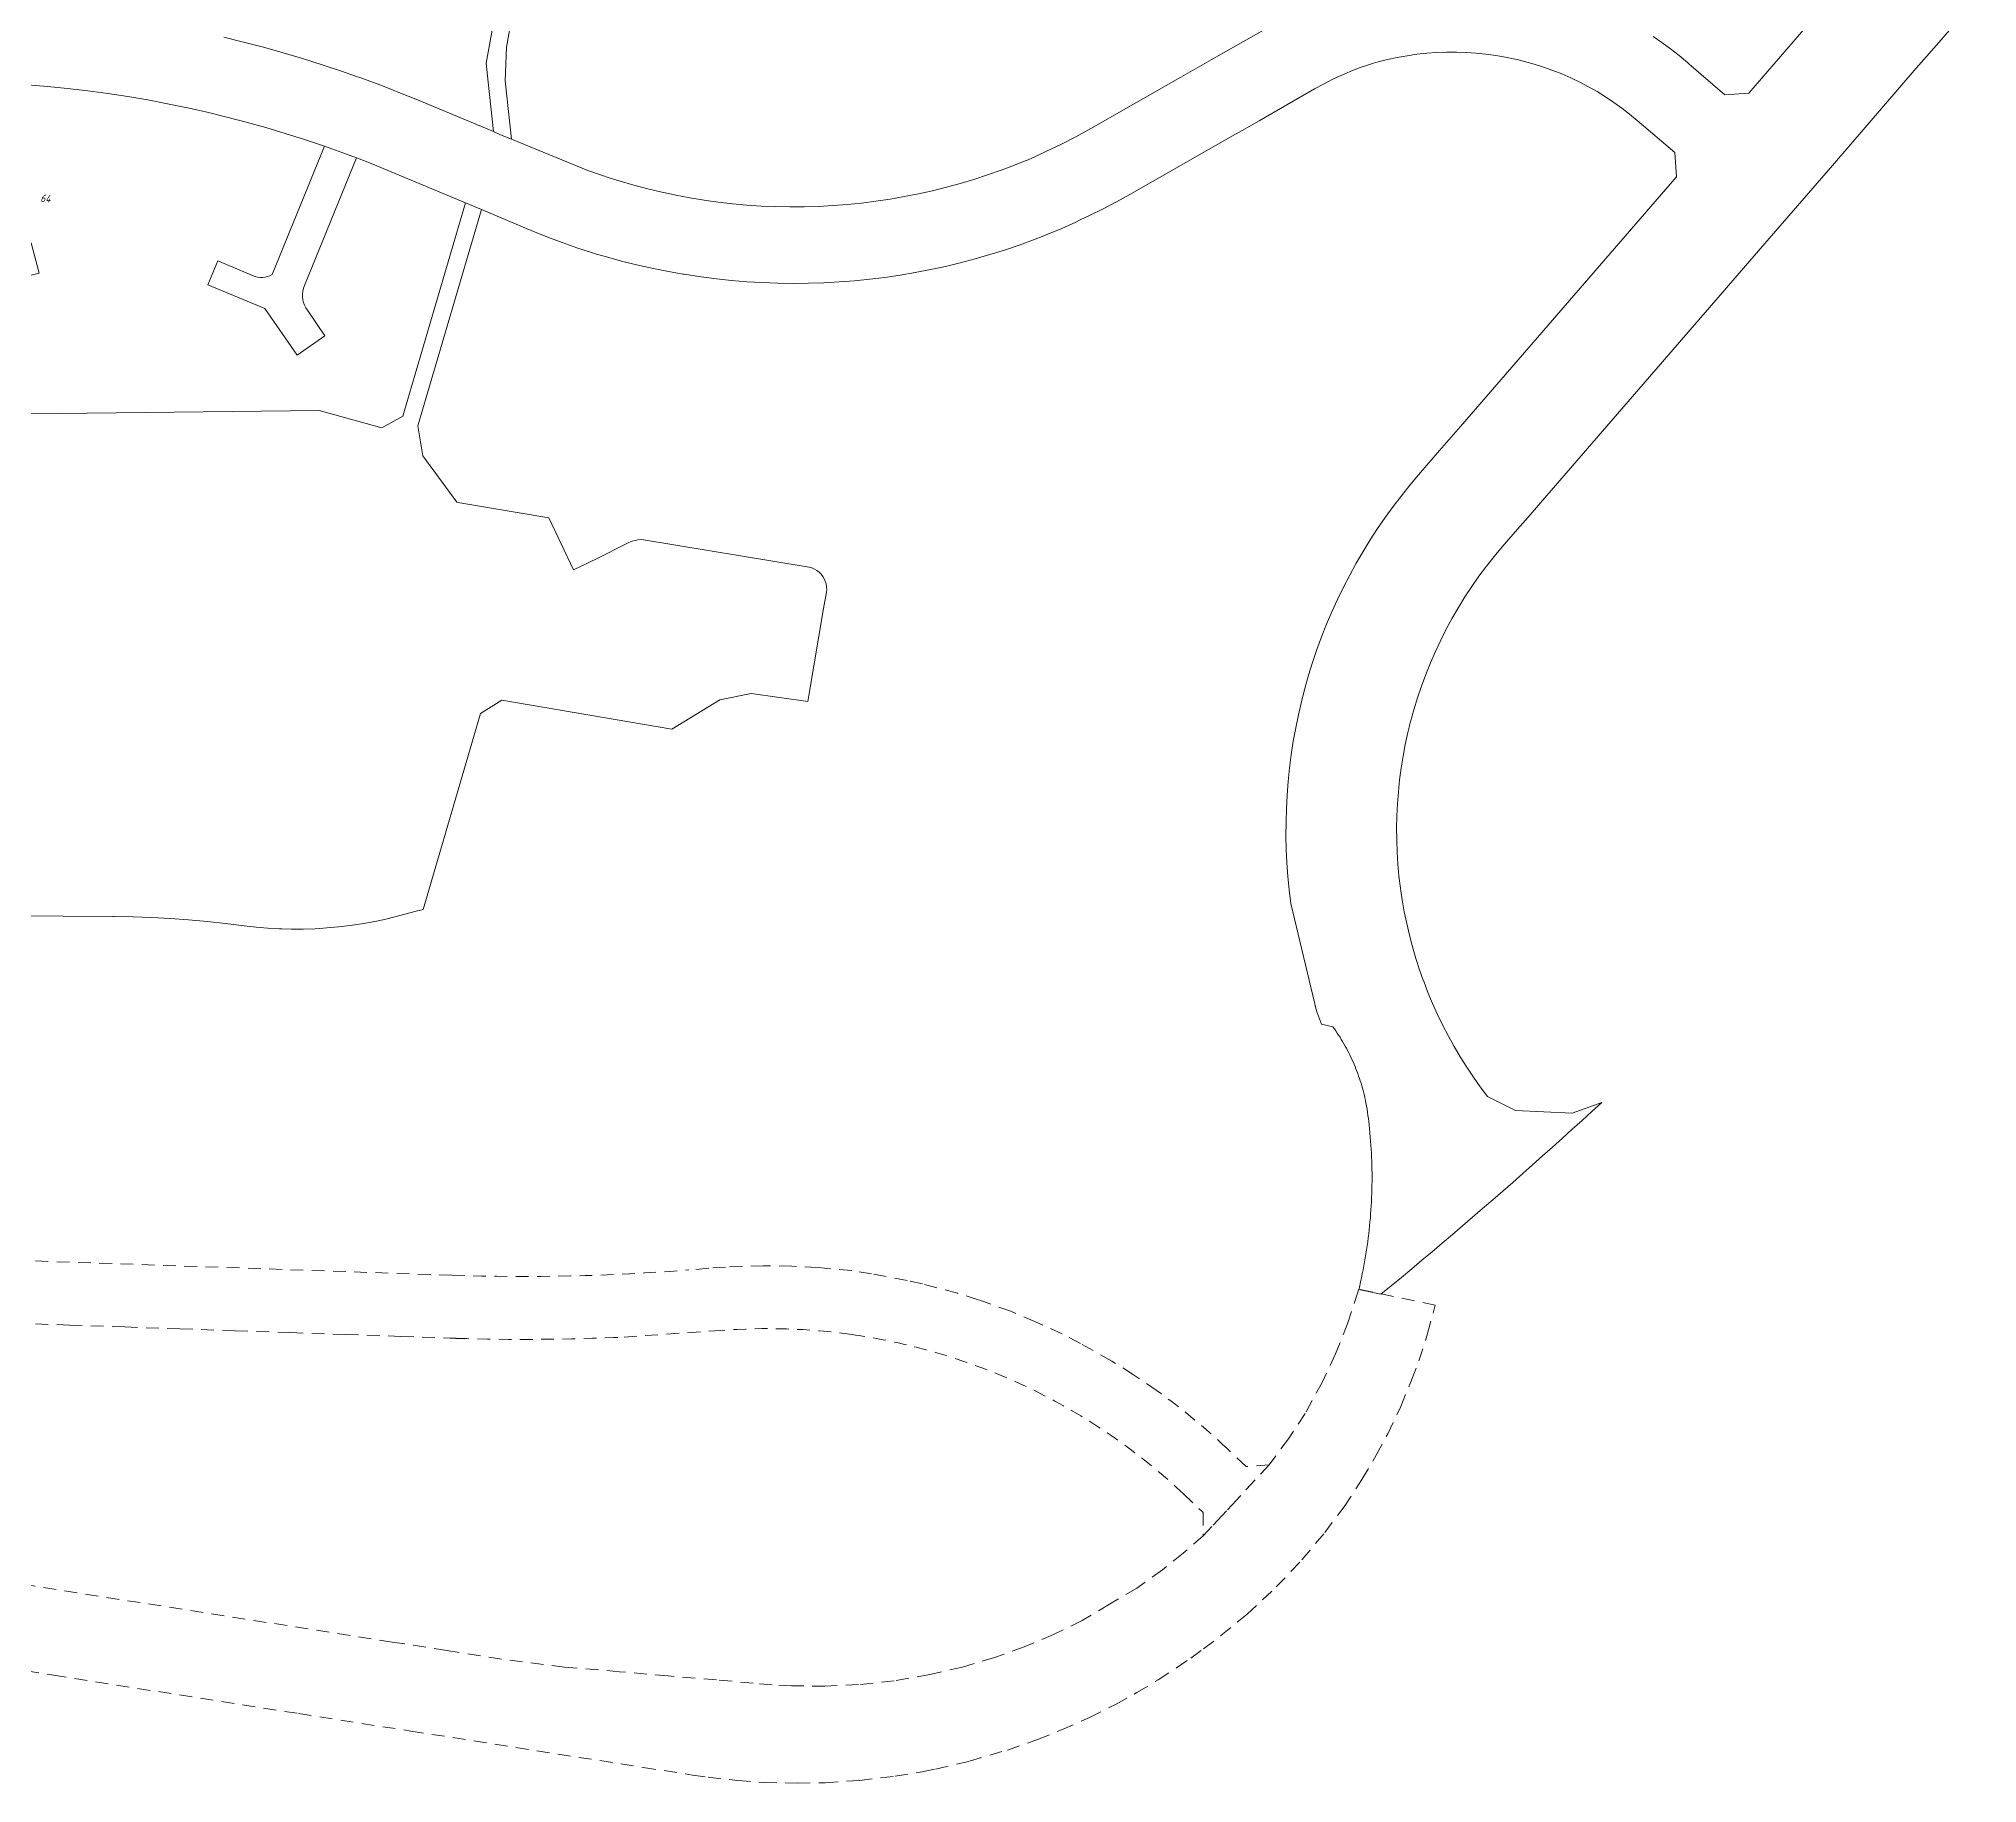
# Model space of a CAD drawing. Header units: metres. Extents: x 296308 to 298462, y 6229542 to 6231092.
# Drawn here: x 297802 to 298257.9, y 6230042.8 to 6230453.2 of the extents above; entities that cross this region are included whole.
import ezdxf

# ---------------------------------------------------------------- set-up
doc = ezdxf.new("R2010")
doc.units = ezdxf.units.M
doc.linetypes.add('Dash', pattern=[5, 3, -2])
doc.layers.add('Cadastre Developer_SP_EXT', color=9, linetype='Continuous', lineweight=5)
doc.layers.add('Cadastre Land Parcels_SP_EXT', color=9, linetype='Continuous', lineweight=5)
doc.styles.add('ieISOCP', font='isocp.shx')

msp = doc.modelspace()

# ---------------------------------------------------------------- linework, layer by layer
at = {"layer": 'Cadastre Developer_SP_EXT', "linetype": 'Dash'}
msp.add_lwpolyline([(297796.26, 6230150.99), (297809.26, 6230150.55), (297822.25, 6230150.1), (297835.24, 6230149.66), (297848.23, 6230149.21), (297861.23, 6230148.77), (297874.22, 6230148.32), (297887.21, 6230147.88), (297898.7, 6230147.48), (297898.7, 6230147.48, 0.000739), (297900.2, 6230147.43), (297900.2, 6230147.43, 0.019451), (297939.67, 6230147.73), (297939.67, 6230147.73), (297962.42, 6230149.29), (297962.42, 6230149.29, -0.054395), (297993.34, 6230148.32), (297993.34, 6230148.32, -0.022806), (298006.11, 6230145.91), (298006.11, 6230145.91, -0.132005), (298071.27, 6230110.82), (298071.27, 6230110.82), (298075.91, 6230106.44), (298075.9, 6230100.96), (298091.4, 6230117.65), (298085.98, 6230117.29), (298081.43, 6230121.58), (298081.43, 6230121.58, 0.033768), (298065.04, 6230135.08), (298065.04, 6230135.08), (298059.5, 6230138.87), (298054.38, 6230142.08), (298047.01, 6230146.24), (298042.72, 6230148.47), (298036.43, 6230151.34), (298030.65, 6230153.81), (298022.97, 6230156.5), (298018.07, 6230158.04), (298009.87, 6230160.23), (298006.23, 6230161.05), (297997.91, 6230162.59), (297993.27, 6230163.41), (297985.21, 6230164.07), (297979.13, 6230164.41), (297972.51, 6230164.51), (297963.54, 6230164.21), (297959.59, 6230163.91), (297954.9, 6230163.52), (297954.9, 6230163.52, -0.02829), (297899.21, 6230162.27), (297899.21, 6230162.27), (297788.22, 6230166.08)], format="xyb", dxfattribs=at)
msp.add_lwpolyline([(297759.52, 6230075.35), (297805.47, 6230068.17), (297863.15, 6230059.16), (297889.55, 6230055.04), (297944.17, 6230046.5), (297955.78, 6230044.69), (297959.45, 6230044.16), (297966.43, 6230043.39), (297972.6, 6230042.96), (297980.48, 6230042.77), (297987.01, 6230042.9), (297995.06, 6230043.43), (298003.47, 6230044.43), (298009.78, 6230045.47), (298012.97, 6230046.1), (298020.89, 6230047.95), (298029.86, 6230050.58), (298036.94, 6230053.06), (298042.59, 6230055.31), (298049.13, 6230058.24), (298055.27, 6230061.33), (298060.29, 6230064.09), (298065.33, 6230067.12), (298069.65, 6230069.92), (298072.96, 6230072.2), (298075.99, 6230074.4), (298080.05, 6230077.5), (298086.2, 6230082.55), (298093.09, 6230088.94), (298099.13, 6230095.33), (298104.47, 6230101.72), (298109.01, 6230107.83), (298113.23, 6230114.21), (298116.6, 6230119.91), (298119.29, 6230124.95), (298122.36, 6230131.41), (298124.92, 6230137.57), (298126.61, 6230142.14), (298128.67, 6230148.55), (298130.47, 6230155.25), (298112.46, 6230159.01), (298112.34, 6230158.49), (298109.92, 6230151.08), (298107, 6230143.75), (298103.92, 6230137.17), (298099.87, 6230129.76), (298095.95, 6230123.82), (298091.4, 6230117.65), (298083.65, 6230109.31), (298075.9, 6230100.96), (298071.2, 6230096.87), (298066.31, 6230093.01), (298060.25, 6230088.69), (298053.85, 6230084.87), (298047.42, 6230081.05), (298040.69, 6230077.76), (298033.82, 6230074.86), (298026.8, 6230072.34), (298019.25, 6230070.1), (298011.59, 6230068.31), (298003.23, 6230066.88), (297994.81, 6230065.97), (297986.93, 6230065.6), (297979.05, 6230065.68), (297974.55, 6230065.93), (297970.06, 6230066.32), (297961.4, 6230067.06), (297950.02, 6230068.03), (297938.64, 6230069), (297925.71, 6230070.11), (297910.82, 6230071.98), (297897.97, 6230073.98), (297885.13, 6230075.99), (297820.91, 6230086.02), (297769.53, 6230094.05)], dxfattribs=at)
at = {"layer": 'Cadastre Land Parcels_SP_EXT', "linetype": 'Continuous'}
for points in [[(297845.54, 6230453.51), (297850.21, 6230452.37), (297854.86, 6230451.16), (297859.48, 6230449.87), (297864.09, 6230448.5), (297868.67, 6230447.06), (297873.23, 6230445.54), (297876.75, 6230444.31), (297877.77, 6230443.95), (297882.28, 6230442.28), (297885.24, 6230441.13), (297886.72, 6230440.55), (297891.12, 6230438.78), (297908.97, 6230431.3), (297908.97, 6230431.3), (297907.73, 6230442.93), (297907.25, 6230447.4), (297913.65, 6230482.88)], [(297913.66, 6230482.88), (297907.25, 6230447.4), (297907.73, 6230442.93), (297908.97, 6230431.3), (297910.66, 6230430.59), (297913.18, 6230429.53), (297911.71, 6230443.27), (297912, 6230451.19), (297917.69, 6230482.7)], [(297799.34, 6230442.31), (297804.08, 6230441.92), (297808.82, 6230441.45), (297813.54, 6230440.9), (297818.25, 6230440.26), (297822.96, 6230439.55), (297827.64, 6230438.75), (297832.32, 6230437.87), (297836.98, 6230436.91), (297841.62, 6230435.87), (297846.24, 6230434.75), (297850.84, 6230433.54), (297855.42, 6230432.26), (297859.98, 6230430.9), (297864.51, 6230429.46), (297869.02, 6230427.95), (297869.19, 6230427.89), (297873.56, 6230426.29), (297876.76, 6230425.12), (297879.05, 6230424.25), (297881.5, 6230423.27), (297883.94, 6230422.23), (297902.4, 6230414.52), (297904.26, 6230413.74), (297906.12, 6230412.97), (297918.37, 6230407.85), (297921.74, 6230406.48), (297924.5, 6230405.44), (297925.15, 6230405.19), (297928.59, 6230403.99), (297932.06, 6230402.86), (297933.23, 6230402.52), (297935.56, 6230401.82), (297939.08, 6230400.86), (297942.63, 6230399.98), (297946.19, 6230399.18), (297949.77, 6230398.46), (297953.52, 6230397.79), (297953.79, 6230397.75), (297957.81, 6230397.13), (297961.4, 6230396.67), (297964.99, 6230396.3), (297968.59, 6230396), (297972.2, 6230395.79), (297975.81, 6230395.66), (297979.42, 6230395.61), (297983.03, 6230395.64), (297986.65, 6230395.76), (297990.25, 6230395.95), (297993.86, 6230396.23), (297997.45, 6230396.59), (298001.04, 6230397.03), (298004.61, 6230397.55), (298008.17, 6230398.16), (298011.72, 6230398.84), (298015.25, 6230399.6), (298018.77, 6230400.44), (298022.26, 6230401.37), (298025.73, 6230402.37), (298029.18, 6230403.45), (298032.6, 6230404.6), (298036, 6230405.84), (298038.42, 6230406.78), (298039.36, 6230407.15), (298042.67, 6230408.55), (298045.94, 6230410.03), (298046.97, 6230410.52), (298049.16, 6230411.55), (298052.33, 6230413.14), (298055.47, 6230414.79), (298058.6, 6230416.53), (298082.05, 6230429.89), (298085.06, 6230431.59), (298089.04, 6230433.84), (298102.08, 6230441.37), (298104.15, 6230442.51), (298106.21, 6230443.55), (298108.11, 6230444.42), (298108.31, 6230444.52), (298110.44, 6230445.44), (298112.6, 6230446.28), (298114.78, 6230447.04), (298115.92, 6230447.39), (298117.01, 6230447.71), (298119.27, 6230448.28), (298121.54, 6230448.76), (298123.84, 6230449.17), (298126.14, 6230449.5), (298128.46, 6230449.75), (298130.78, 6230449.92), (298133.11, 6230450), (298135.43, 6230450.01), (298137.76, 6230449.93), (298140.08, 6230449.77), (298142.4, 6230449.53), (298143.03, 6230449.44), (298144.7, 6230449.22), (298146.98, 6230448.84), (298149.24, 6230448.38), (298149.71, 6230448.27), (298151.49, 6230447.83), (298153.72, 6230447.21), (298155.93, 6230446.5), (298158.12, 6230445.72), (298160.27, 6230444.87), (298162.39, 6230443.94), (298164.48, 6230442.93), (298166.54, 6230441.85), (298168.55, 6230440.71), (298170.52, 6230439.49), (298172.45, 6230438.2), (298174.33, 6230436.85), (298176.17, 6230435.43), (298177.99, 6230433.95), (298186.79, 6230426.36), (298187.2, 6230420.71), (298136.38, 6230361.96), (298131.45, 6230356.26), (298126.56, 6230350.6), (298124.49, 6230348.15), (298122.5, 6230345.66), (298120.56, 6230343.13), (298118.7, 6230340.54), (298116.89, 6230337.91), (298115.15, 6230335.24), (298113.48, 6230332.52), (298111.88, 6230329.77), (298110.35, 6230326.97), (298108.89, 6230324.14), (298107.49, 6230321.27), (298106.17, 6230318.37), (298104.93, 6230315.43), (298103.75, 6230312.46), (298102.65, 6230309.47), (298101.63, 6230306.45), (298100.68, 6230303.41), (298099.81, 6230300.34), (298099.01, 6230297.25), (298098.29, 6230294.14), (298097.65, 6230291.02), (298097.09, 6230287.88), (298096.61, 6230284.73), (298096.2, 6230281.57), (298095.88, 6230278.39), (298095.63, 6230275.21), (298095.46, 6230272.03), (298095.37, 6230268.84), (298095.36, 6230265.65), (298095.44, 6230262.47), (298095.59, 6230259.28), (298095.82, 6230256.1), (298096.13, 6230252.93), (298096.51, 6230249.76), (298102.58, 6230224.5), (298103.72, 6230221.37), (298106.4, 6230220.73), (298106.75, 6230220.25), (298107.09, 6230219.75), (298107.42, 6230219.26), (298107.75, 6230218.76), (298108.07, 6230218.26), (298108.38, 6230217.75), (298108.69, 6230217.24), (298108.98, 6230216.72), (298109.28, 6230216.2), (298109.56, 6230215.68), (298109.84, 6230215.15), (298110.12, 6230214.62), (298110.38, 6230214.09), (298110.64, 6230213.55), (298110.89, 6230213.01), (298111.13, 6230212.47), (298111.37, 6230211.92), (298111.6, 6230211.37), (298111.83, 6230210.81), (298112.04, 6230210.26), (298112.25, 6230209.7), (298112.45, 6230209.14), (298112.64, 6230208.57), (298112.83, 6230208.01), (298113.01, 6230207.44), (298113.18, 6230206.87), (298113.35, 6230206.29), (298113.5, 6230205.72), (298113.65, 6230205.14), (298113.8, 6230204.56), (298113.93, 6230203.98), (298114.06, 6230203.4), (298114.18, 6230202.81), (298114.3, 6230202.08), (298114.43, 6230201.34), (298114.54, 6230200.6), (298114.65, 6230199.86), (298114.75, 6230199.12), (298114.84, 6230198.38), (298114.93, 6230197.64), (298115.03, 6230196.69), (298115.12, 6230195.74), (298115.2, 6230194.79), (298115.28, 6230193.85), (298115.35, 6230192.9), (298115.41, 6230191.95), (298115.46, 6230191), (298115.5, 6230190.05), (298115.54, 6230189.1), (298115.57, 6230188.14), (298115.59, 6230187.19), (298115.6, 6230186.24), (298115.6, 6230185.29), (298115.6, 6230184.34), (298115.59, 6230183.39), (298115.57, 6230182.44), (298115.54, 6230181.48), (298115.51, 6230180.53), (298115.46, 6230179.58), (298115.41, 6230178.63), (298115.35, 6230177.68), (298115.28, 6230176.73), (298115.21, 6230175.79), (298115.12, 6230174.84), (298115.03, 6230173.89), (298114.93, 6230172.94), (298114.82, 6230172), (298114.71, 6230171.05), (298114.58, 6230170.11), (298114.45, 6230169.17), (298114.31, 6230168.23), (298114.17, 6230167.29), (298114.01, 6230166.35), (298113.85, 6230165.41), (298113.68, 6230164.47), (298113.5, 6230163.54), (298113.31, 6230162.6), (298113.12, 6230161.67), (298112.92, 6230160.74), (298112.71, 6230159.82), (298112.49, 6230158.89), (298117.71, 6230157.8), (298120.12, 6230159.79), (298122.53, 6230161.78), (298124.93, 6230163.79), (298127.33, 6230165.8), (298129.72, 6230167.81), (298132.11, 6230169.83), (298134.49, 6230171.85), (298136.87, 6230173.89), (298139.25, 6230175.92), (298141.61, 6230177.97), (298143.98, 6230180.01), (298146.34, 6230182.07), (298148.69, 6230184.13), (298151.04, 6230186.19), (298153.38, 6230188.27), (298155.72, 6230190.34), (298158.05, 6230192.43), (298160.38, 6230194.51), (298162.7, 6230196.61), (298165.02, 6230198.71), (298167.33, 6230200.81), (298169.65, 6230202.95), (298162.7, 6230200.42), (298149.32, 6230201), (298142.77, 6230204.34), (298141.07, 6230206.6), (298139.44, 6230208.9), (298137.87, 6230211.25), (298136.36, 6230213.65), (298134.92, 6230216.08), (298133.55, 6230218.55), (298132.25, 6230221.06), (298131.02, 6230223.6), (298129.85, 6230226.18), (298128.76, 6230228.79), (298127.75, 6230231.43), (298127.73, 6230231.48), (298126.8, 6230234.09), (298125.92, 6230236.79), (298125.12, 6230239.51), (298124.4, 6230242.24), (298123.75, 6230245), (298123.17, 6230247.78), (298122.68, 6230250.57), (298122.36, 6230252.68), (298122.26, 6230253.37), (298121.93, 6230256.18), (298121.68, 6230259), (298121.5, 6230261.83), (298121.4, 6230264.65), (298121.38, 6230267.49), (298121.44, 6230270.32), (298121.58, 6230273.14), (298121.79, 6230275.97), (298122.09, 6230278.78), (298122.46, 6230281.59), (298122.9, 6230284.39), (298123.43, 6230287.17), (298124.03, 6230289.94), (298124.3, 6230291.22), (298124.44, 6230291.69), (298124.68, 6230292.47), (298125.46, 6230295.29), (298126.31, 6230298.09), (298127.24, 6230300.86), (298128.25, 6230303.61), (298129.34, 6230306.33), (298130.51, 6230309.01), (298131.75, 6230311.66), (298133.07, 6230314.27), (298134.46, 6230316.85), (298135.93, 6230319.38), (298137.46, 6230321.87), (298139.07, 6230324.31), (298140.75, 6230326.71), (298142.49, 6230329.06), (298144.3, 6230331.36), (298146.2, 6230333.61), (298149.85, 6230337.78), (298152.29, 6230340.6), (298155.21, 6230343.97), (298191.44, 6230385.86), (298208.01, 6230405.03), (298223.87, 6230423.37), (298243.6, 6230446.2), (298246.02, 6230448.97), (298248.9, 6230452.29), (298257.94, 6230462.79)], [(298225.11, 6230464.56), (298204.2, 6230440.39), (298198.57, 6230439.98), (298190.13, 6230447.28), (298189.81, 6230447.55), (298187.85, 6230449.19), (298185.84, 6230450.76), (298183.79, 6230452.27), (298181.69, 6230453.72)], [(298095.29, 6230458.15), (298077.73, 6230448.17), (298070.67, 6230444.14), (298049.45, 6230432.04), (298045.97, 6230430.11), (298042.44, 6230428.31), (298038.87, 6230426.6), (298036.46, 6230425.47), (298034.69, 6230424.71), (298034.02, 6230424.42), (298031.54, 6230423.45), (298028.38, 6230422.25), (298025.19, 6230421.12), (298021.98, 6230420.08), (298018.74, 6230419.11), (298015.48, 6230418.21), (298012.2, 6230417.4), (298008.9, 6230416.66), (298005.59, 6230416.01), (298002.26, 6230415.43), (297998.91, 6230414.93), (297995.56, 6230414.51), (297992.2, 6230414.17), (297988.83, 6230413.91), (297985.45, 6230413.73), (297982.07, 6230413.63), (297978.69, 6230413.61), (297975.32, 6230413.67), (297971.94, 6230413.81), (297968.57, 6230414.04), (297965.2, 6230414.34), (297961.84, 6230414.72), (297960.13, 6230414.96), (297958.49, 6230415.19), (297955.16, 6230415.73), (297951.84, 6230416.36), (297951.2, 6230416.5), (297948.54, 6230417.07), (297945.25, 6230417.86), (297941.99, 6230418.72), (297938.74, 6230419.66), (297936.2, 6230420.45), (297934.35, 6230421.06), (297933.68, 6230421.29), (297931.17, 6230422.18), (297913.18, 6230429.53), (297910.66, 6230430.59), (297908.97, 6230431.3), (297891.12, 6230438.78), (297886.72, 6230440.55), (297885.24, 6230441.13), (297882.28, 6230442.28), (297877.77, 6230443.95), (297876.75, 6230444.3), (297873.23, 6230445.54), (297868.67, 6230447.06), (297864.09, 6230448.5), (297859.48, 6230449.87), (297854.86, 6230451.16), (297850.21, 6230452.37), (297845.54, 6230453.51)], [(297792.92, 6230364.86), (297867.99, 6230365.67), (297882.68, 6230361.62), (297887.66, 6230364.4), (297902.4, 6230414.52), (297883.94, 6230422.23), (297881.5, 6230423.27), (297879.05, 6230424.25), (297876.76, 6230425.12), (297864.49, 6230395.1), (297864.27, 6230394.46), (297864.11, 6230393.8), (297864.04, 6230393.12), (297864.04, 6230392.44), (297864.12, 6230391.77), (297864.28, 6230391.11), (297864.52, 6230390.47), (297864.83, 6230389.87), (297865.21, 6230389.3), (297869.33, 6230383.27), (297862.8, 6230378.74), (297855.18, 6230389.71), (297841.75, 6230395.27), (297844.15, 6230400.92), (297852.33, 6230397.47), (297852.89, 6230397.26), (297853.47, 6230397.11), (297854.06, 6230397.02), (297854.65, 6230397.01), (297855.25, 6230397.07), (297855.83, 6230397.2), (297856.4, 6230397.4), (297856.94, 6230397.68), (297869.19, 6230427.89), (297869.02, 6230427.95), (297864.51, 6230429.46), (297859.98, 6230430.9), (297855.42, 6230432.26), (297850.84, 6230433.54), (297846.24, 6230434.75), (297841.62, 6230435.87), (297836.98, 6230436.91), (297832.32, 6230437.87), (297827.64, 6230438.75), (297822.96, 6230439.55), (297818.25, 6230440.26), (297813.54, 6230440.9), (297808.82, 6230441.45), (297804.08, 6230441.92), (297799.34, 6230442.31)], [(297784.18, 6230246.94), (297819.53, 6230246.65), (297819.79, 6230246.65), (297824.17, 6230246.58), (297828.54, 6230246.44), (297832.91, 6230246.21), (297837.27, 6230245.91), (297841.63, 6230245.52), (297845.98, 6230245.06), (297850.35, 6230244.51), (297853.12, 6230244.19), (297855.87, 6230243.95), (297858.64, 6230243.79), (297859.2, 6230243.77), (297861.43, 6230243.71), (297864.24, 6230243.71), (297867.04, 6230243.8), (297868.15, 6230243.87), (297869.8, 6230243.97), (297872.53, 6230244.21), (297875.25, 6230244.54), (297877.96, 6230244.94), (297880.66, 6230245.42), (297883.35, 6230245.99), (297886.05, 6230246.64), (297890.51, 6230247.82), (297892.14, 6230248.25), (297892.44, 6230248.33), (297905.88, 6230294.4), (297910.94, 6230297.57), (297950.93, 6230290.71), (297962.17, 6230297.62), (297969.54, 6230299.14), (297982.91, 6230297.21), (297983.23, 6230299.11), (297986.6, 6230319.16), (297987.31, 6230322.94), (297987.35, 6230323.59), (297987.32, 6230324.24), (297987.21, 6230324.89), (297987.02, 6230325.52), (297986.75, 6230326.11), (297986.41, 6230326.68), (297986.01, 6230327.19), (297985.55, 6230327.65), (297985.03, 6230328.06), (297984.47, 6230328.4), (297983.87, 6230328.66), (297983.24, 6230328.85), (297982.76, 6230328.92), (297943.8, 6230335.33), (297942.92, 6230335.26), (297942.27, 6230335.14), (297941.56, 6230334.95), (297940.79, 6230334.66), (297940.17, 6230334.36), (297933.38, 6230330.87), (297927.78, 6230328.19), (297921.95, 6230340.47), (297901.06, 6230344.02), (297900.34, 6230344.14), (297892.39, 6230355.01), (297891.15, 6230362.08), (297906.12, 6230412.97), (297904.26, 6230413.74), (297902.4, 6230414.52), (297887.66, 6230364.4), (297882.68, 6230361.62), (297867.99, 6230365.67), (297792.92, 6230364.86)], [(297800.2, 6230405.14), (297802.14, 6230398.04), (297789.93, 6230395.01)]]:
    msp.add_lwpolyline(points, dxfattribs=at)

# ---------------------------------------------------------------- texts
at = {"layer": 'Cadastre Land Parcels_SP_EXT', "style": 'ieISOCP', "oblique": 15}
msp.add_text('64', height=1.8, rotation=355.2723, dxfattribs=at).set_placement((297802.33, 6230414.8))

doc.saveas('drawing.dxf')
